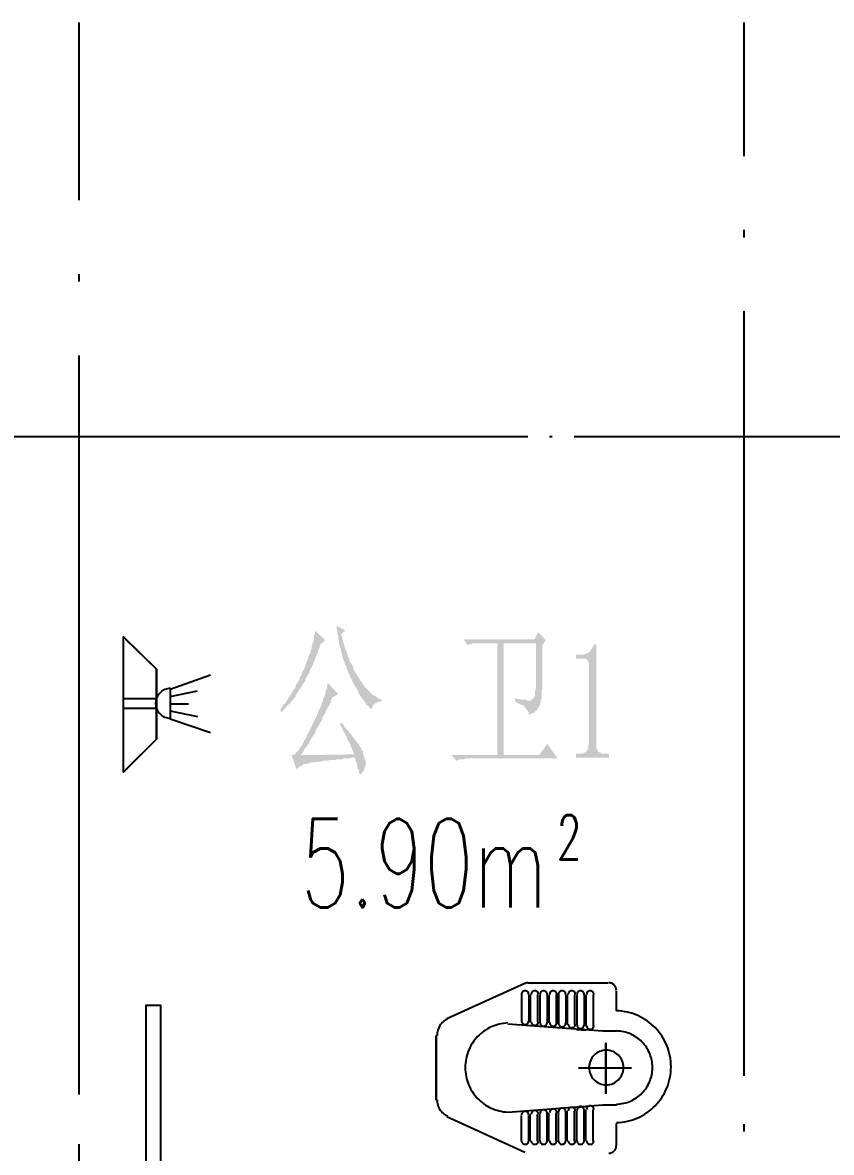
# Model space of a CAD drawing. Header units: millimetres. Extents: x -1120 to 100154, y -9529 to 14223.
# Drawn here: x 4647 to 6836, y 11163 to 14221 of the extents above; entities that cross this region are included whole.
import ezdxf

# ---------------------------------------------------------------- set-up
doc = ezdxf.new("R2010")
doc.units = ezdxf.units.MM
doc.linetypes.add('DOTE', pattern=[2.42, 2, -0.2, 0.02, -0.2])
for name, color, linetype in [('A-DOTE', 1, 'Continuous'), ('A-房间名称', 7, 'Continuous'), ('A-立面看线', 7, 'Continuous')]:
    doc.layers.add(name, color=color, linetype=linetype)
doc.styles.add('_TCH_WINDOW', font='SIMPLEX', dxfattribs={"bigfont": 'GBCBIG'})

msp = doc.modelspace()

# ---------------------------------------------------------------- hatches: boundary and pattern name
at = {"layer": 'A-立面看线'}
for points in [[(5438.1, 12575.7), (5466.4, 12549.5), (5453.3, 12538.7), (5451.1, 12534.3), (5451.1, 12530), (5448.9, 12525.6), (5446.8, 12521.3), (5446.8, 12516.9), (5444.6, 12512.6), (5442.4, 12508.2), (5440.2, 12503.9), (5440.2, 12501.7), (5438.1, 12497.3), (5435.9, 12493), (5433.7, 12488.6), (5433.7, 12484.3), (5431.5, 12479.9), (5429.4, 12475.6), (5427.2, 12473.4), (5425, 12469), (5425, 12464.7), (5422.8, 12460.3), (5420.7, 12458.2), (5418.5, 12453.8), (5416.3, 12449.4), (5414.1, 12447.3), (5412, 12442.9), (5412, 12438.6), (5409.8, 12436.4), (5407.6, 12432), (5405.4, 12429.9), (5403.2, 12425.5), (5401.1, 12423.3), (5398.9, 12419), (5396.7, 12416.8), (5394.5, 12412.5), (5392.4, 12410.3), (5390.2, 12405.9), (5388, 12403.7), (5385.8, 12401.6), (5385.8, 12397.2), (5383.7, 12395), (5381.5, 12392.9), (5379.3, 12388.5), (5377.1, 12386.3), (5375, 12384.2), (5372.8, 12382), (5370.6, 12377.6), (5366.3, 12375.5), (5364.1, 12373.3), (5361.9, 12371.1), (5359.7, 12368.9), (5357.5, 12364.6), (5355.4, 12362.4), (5353.2, 12360.2), (5351, 12358.1), (5348.8, 12355.9), (5346.7, 12355.9), (5344.5, 12360.2), (5346.7, 12364.6), (5348.8, 12366.8), (5351, 12371.1), (5353.2, 12375.5), (5357.5, 12377.6), (5359.7, 12382), (5361.9, 12384.2), (5364.1, 12388.5), (5366.3, 12392.9), (5368.4, 12395), (5370.6, 12399.4), (5372.8, 12401.6), (5375, 12405.9), (5377.1, 12410.3), (5379.3, 12412.5), (5381.5, 12416.8), (5383.7, 12419), (5385.8, 12423.3), (5385.8, 12427.7), (5388, 12429.9), (5390.2, 12434.2), (5392.4, 12436.4), (5394.5, 12440.7), (5396.7, 12442.9), (5396.7, 12447.3), (5398.9, 12451.6), (5401.1, 12453.8), (5403.2, 12458.2), (5403.2, 12460.3), (5405.4, 12464.7), (5407.6, 12469), (5409.8, 12471.2), (5409.8, 12475.6), (5412, 12477.7), (5412, 12482.1), (5412, 12482.1), (5414.1, 12486.4), (5416.3, 12490.8), (5418.5, 12497.3), (5420.7, 12501.7), (5420.7, 12506), (5422.8, 12510.4), (5425, 12514.7), (5427.2, 12519.1), (5427.2, 12523.4), (5429.4, 12527.8), (5429.4, 12532.1), (5431.5, 12536.5), (5431.5, 12540.8), (5433.7, 12545.2), (5433.7, 12549.5), (5435.9, 12551.7), (5435.9, 12556.1), (5435.9, 12560.4), (5435.9, 12562.6), (5438.1, 12567), (5438.1, 12571.3), (5438.1, 12573.5), (5438.1, 12575.7), (5438.1, 12575.7)], [(5520.8, 12575.7), (5509.9, 12567), (5509.9, 12562.6), (5512.1, 12558.3), (5512.1, 12553.9), (5514.2, 12549.5), (5514.2, 12545.2), (5516.4, 12543), (5516.4, 12538.7), (5518.6, 12534.3), (5518.6, 12530), (5520.8, 12525.6), (5522.9, 12521.3), (5522.9, 12519.1), (5525.1, 12514.7), (5527.3, 12510.4), (5527.3, 12506), (5529.5, 12501.7), (5531.6, 12499.5), (5531.6, 12495.1), (5533.8, 12490.8), (5536, 12486.4), (5538.2, 12484.3), (5540.3, 12479.9), (5542.5, 12475.6), (5542.5, 12471.2), (5544.7, 12466.9), (5546.9, 12464.7), (5549, 12460.3), (5551.2, 12456), (5553.4, 12453.8), (5555.6, 12449.4), (5557.8, 12447.3), (5559.9, 12442.9), (5562.1, 12438.6), (5564.3, 12436.4), (5566.5, 12434.2), (5568.6, 12429.9), (5570.8, 12427.7), (5573, 12423.3), (5575.2, 12421.2), (5577.3, 12419), (5579.5, 12416.8), (5581.7, 12414.6), (5586, 12410.3), (5588.2, 12408.1), (5590.4, 12405.9), (5592.6, 12403.7), (5594.7, 12401.6), (5599.1, 12399.4), (5601.3, 12399.4), (5603.4, 12397.2), (5605.6, 12395), (5610, 12392.9), (5612.2, 12390.7), (5614.3, 12390.7), (5618.7, 12388.5), (5618.7, 12388.5), (5618.7, 12384.2), (5614.3, 12384.2), (5612.2, 12382), (5607.8, 12382), (5605.6, 12379.8), (5603.4, 12379.8), (5601.3, 12377.6), (5596.9, 12375.5), (5594.7, 12373.3), (5594.7, 12368.9), (5592.6, 12366.8), (5590.4, 12362.4), (5590.4, 12362.4), (5588.2, 12364.6), (5586, 12366.8), (5583.9, 12371.1), (5579.5, 12373.3), (5577.3, 12375.5), (5575.2, 12379.8), (5573, 12382), (5570.8, 12386.3), (5568.6, 12388.5), (5566.5, 12390.7), (5564.3, 12395), (5562.1, 12397.2), (5559.9, 12401.6), (5557.8, 12403.7), (5555.6, 12408.1), (5555.6, 12410.3), (5553.4, 12414.6), (5551.2, 12419), (5549, 12421.2), (5546.9, 12425.5), (5544.7, 12427.7), (5542.5, 12432), (5540.3, 12436.4), (5538.2, 12440.7), (5538.2, 12442.9), (5536, 12447.3), (5533.8, 12451.6), (5531.6, 12456), (5531.6, 12458.2), (5529.5, 12460.3), (5527.3, 12464.7), (5527.3, 12466.9), (5525.1, 12471.2), (5522.9, 12475.6), (5522.9, 12479.9), (5520.8, 12482.1), (5518.6, 12486.4), (5518.6, 12490.8), (5516.4, 12495.1), (5514.2, 12497.3), (5514.2, 12501.7), (5512.1, 12506), (5512.1, 12510.4), (5509.9, 12514.7), (5509.9, 12519.1), (5507.7, 12523.4), (5507.7, 12527.8), (5505.5, 12532.1), (5505.5, 12536.5), (5503.3, 12540.8), (5503.3, 12545.2), (5503.3, 12549.5), (5501.2, 12553.9), (5501.2, 12558.3), (5501.2, 12562.6), (5499, 12567), (5499, 12571.3), (5499, 12575.7), (5496.8, 12580), (5496.8, 12584.4), (5496.8, 12588.7), (5520.8, 12575.7)], [(6053.9, 12536.5), (6053.9, 12530), (6053.9, 12523.4), (6053.9, 12516.9), (6053.9, 12512.6), (6053.9, 12506), (6053.9, 12501.7), (6053.9, 12495.1), (6053.9, 12490.8), (6053.9, 12486.4), (6053.9, 12482.1), (6053.9, 12475.6), (6053.9, 12471.2), (6053.9, 12466.9), (6053.9, 12464.7), (6053.9, 12460.3), (6053.9, 12456), (6053.9, 12451.6), (6053.9, 12449.4), (6053.9, 12445.1), (6053.9, 12442.9), (6053.9, 12438.6), (6053.9, 12436.4), (6053.9, 12436.4), (6053.9, 12429.9), (6053.9, 12423.3), (6053.9, 12419), (6051.7, 12414.6), (6051.7, 12410.3), (6051.7, 12405.9), (6051.7, 12401.6), (6051.7, 12397.2), (6051.7, 12392.9), (6051.7, 12390.7), (6051.7, 12390.7), (6049.5, 12386.3), (6049.5, 12382), (6047.4, 12377.6), (6047.4, 12373.3), (6045.2, 12371.1), (6043, 12366.8), (6043, 12366.8), (6040.8, 12362.4), (6038.7, 12360.2), (6036.5, 12358.1), (6034.3, 12355.9), (6032.1, 12353.7), (6027.8, 12351.5), (6025.6, 12351.5), (6021.3, 12349.3), (6019.1, 12347.2), (6019.1, 12347.2), (6016.9, 12349.3), (6016.9, 12351.5), (6016.9, 12353.7), (6014.7, 12355.9), (6014.7, 12358.1), (6012.6, 12360.2), (6010.4, 12362.4), (6008.2, 12366.8), (6006, 12368.9), (6003.9, 12371.1), (6001.7, 12373.3), (5997.3, 12375.5), (5995.1, 12375.5), (5990.8, 12377.6), (5986.4, 12379.8), (5982.1, 12382), (5979.9, 12384.2), (5979.9, 12392.9), (5984.3, 12390.7), (5988.6, 12390.7), (5993, 12390.7), (5997.3, 12388.5), (6001.7, 12388.5), (6003.9, 12388.5), (6008.2, 12388.5), (6010.4, 12388.5), (6012.6, 12386.3), (6014.7, 12386.3), (6016.9, 12386.3), (6019.1, 12386.3), (6019.1, 12386.3), (6023.4, 12386.3), (6025.6, 12388.5), (6027.8, 12390.7), (6030, 12392.9), (6032.1, 12392.9), (6032.1, 12395), (6032.1, 12397.2), (6034.3, 12399.4), (6034.3, 12403.7), (6034.3, 12408.1), (6034.3, 12412.5), (6036.5, 12419), (6036.5, 12425.5), (6036.5, 12432), (6036.5, 12434.2), (6036.5, 12436.4), (6036.5, 12440.7), (6036.5, 12442.9), (6036.5, 12447.3), (6036.5, 12451.6), (6036.5, 12453.8), (6036.5, 12458.2), (6036.5, 12462.5), (6036.5, 12466.9), (6036.5, 12471.2), (6036.5, 12475.6), (6036.5, 12479.9), (6036.5, 12484.3), (6036.5, 12488.6), (6036.5, 12493), (6036.5, 12497.3), (6036.5, 12503.9), (6036.5, 12508.2), (6036.5, 12514.7), (6036.5, 12519.1), (6036.5, 12525.6), (6036.5, 12530), (6036.5, 12536.5), (6036.5, 12540.8), (5949.4, 12540.8), (5949.4, 12238.4), (6045.2, 12238.4), (6067, 12268.8), (6095.2, 12229.7), (5849.3, 12229.7), (5847.2, 12229.7), (5842.8, 12227.5), (5840.6, 12227.5), (5836.3, 12227.5), (5834.1, 12227.5), (5829.8, 12227.5), (5827.6, 12225.3), (5825.4, 12225.3), (5821.1, 12223.1), (5821.1, 12223.1), (5808, 12238.4), (5932, 12238.4), (5932, 12540.8), (5882, 12540.8), (5877.6, 12540.8), (5875.5, 12540.8), (5871.1, 12540.8), (5868.9, 12540.8), (5864.6, 12540.8), (5862.4, 12538.7), (5860.2, 12538.7), (5855.9, 12538.7), (5853.7, 12536.5), (5851.5, 12536.5), (5840.6, 12551.7), (6032.1, 12551.7), (6043, 12571.3), (6062.6, 12549.5), (6053.9, 12536.5)], [(6199.7, 12538.7), (6199.7, 12271), (6199.7, 12266.7), (6199.7, 12262.3), (6199.7, 12258), (6201.9, 12253.6), (6204.1, 12251.4), (6204.1, 12249.2), (6206.2, 12247.1), (6210.6, 12244.9), (6212.8, 12244.9), (6214.9, 12242.7), (6219.3, 12242.7), (6221.5, 12242.7), (6234.5, 12242.7), (6234.5, 12231.8), (6145.3, 12231.8), (6145.3, 12242.7), (6156.2, 12242.7), (6160.5, 12242.7), (6162.7, 12242.7), (6167.1, 12244.9), (6169.2, 12244.9), (6171.4, 12247.1), (6173.6, 12249.2), (6173.6, 12249.2), (6175.8, 12253.6), (6177.9, 12255.8), (6177.9, 12260.1), (6177.9, 12264.5), (6180.1, 12268.8), (6180.1, 12271), (6180.1, 12484.3), (6177.9, 12488.6), (6177.9, 12493), (6175.8, 12495.1), (6173.6, 12497.3), (6171.4, 12499.5), (6167.1, 12499.5), (6167.1, 12499.5), (6145.3, 12499.5), (6145.3, 12510.4), (6156.2, 12510.4), (6158.4, 12510.4), (6162.7, 12510.4), (6167.1, 12510.4), (6169.2, 12512.6), (6171.4, 12512.6), (6175.8, 12514.7), (6177.9, 12514.7), (6180.1, 12516.9), (6180.1, 12516.9), (6182.3, 12519.1), (6184.5, 12521.3), (6186.6, 12525.6), (6188.8, 12527.8), (6191, 12532.1), (6193.2, 12536.5), (6193.2, 12538.7), (6199.7, 12538.7)], [(5398.9, 12238.4), (5544.7, 12240.5), (5542.5, 12244.9), (5542.5, 12247.1), (5540.3, 12251.4), (5538.2, 12253.6), (5538.2, 12258), (5536, 12260.1), (5533.8, 12264.5), (5533.8, 12268.8), (5531.6, 12271), (5529.5, 12275.4), (5527.3, 12279.7), (5525.1, 12281.9), (5525.1, 12286.2), (5522.9, 12290.6), (5520.8, 12294.9), (5518.6, 12297.1), (5516.4, 12301.5), (5514.2, 12305.8), (5512.1, 12310.2), (5509.9, 12314.5), (5507.7, 12318.9), (5505.5, 12321.1), (5509.9, 12327.6), (5512.1, 12323.2), (5516.4, 12318.9), (5518.6, 12314.5), (5522.9, 12310.2), (5525.1, 12308), (5529.5, 12303.6), (5531.6, 12299.3), (5533.8, 12297.1), (5538.2, 12292.8), (5540.3, 12288.4), (5542.5, 12286.2), (5544.7, 12281.9), (5546.9, 12279.7), (5549, 12277.5), (5551.2, 12273.2), (5553.4, 12271), (5555.6, 12268.8), (5557.8, 12266.7), (5557.8, 12264.5), (5559.9, 12262.3), (5562.1, 12260.1), (5562.1, 12258), (5564.3, 12255.8), (5564.3, 12253.6), (5566.5, 12251.4), (5568.6, 12247.1), (5568.6, 12240.5), (5570.8, 12236.2), (5573, 12231.8), (5573, 12227.5), (5575.2, 12225.3), (5575.2, 12221), (5575.2, 12218.8), (5575.2, 12216.6), (5575.2, 12212.3), (5575.2, 12207.9), (5573, 12203.5), (5570.8, 12199.2), (5570.8, 12197), (5566.5, 12192.7), (5564.3, 12188.3), (5562.1, 12186.1), (5562.1, 12186.1), (5559.9, 12188.3), (5557.8, 12190.5), (5557.8, 12194.8), (5555.6, 12199.2), (5553.4, 12203.5), (5553.4, 12207.9), (5551.2, 12214.4), (5551.2, 12218.8), (5549, 12221), (5549, 12225.3), (5546.9, 12229.7), (5546.9, 12231.8), (5542.5, 12231.8), (5536, 12231.8), (5531.6, 12229.7), (5525.1, 12229.7), (5520.8, 12229.7), (5516.4, 12229.7), (5512.1, 12227.5), (5505.5, 12227.5), (5501.2, 12227.5), (5496.8, 12227.5), (5492.5, 12225.3), (5488.1, 12225.3), (5483.8, 12225.3), (5481.6, 12225.3), (5477.2, 12225.3), (5472.9, 12223.1), (5468.5, 12223.1), (5466.4, 12223.1), (5462, 12223.1), (5459.8, 12223.1), (5455.5, 12221), (5453.3, 12221), (5448.9, 12221), (5446.8, 12221), (5444.6, 12221), (5440.2, 12218.8), (5438.1, 12218.8), (5435.9, 12218.8), (5433.7, 12218.8), (5431.5, 12218.8), (5429.4, 12218.8), (5427.2, 12218.8), (5425, 12216.6), (5422.8, 12216.6), (5422.8, 12216.6), (5420.7, 12216.6), (5418.5, 12216.6), (5418.5, 12216.6), (5416.3, 12216.6), (5416.3, 12214.4), (5414.1, 12214.4), (5414.1, 12214.4), (5412, 12214.4), (5409.8, 12214.4), (5405.4, 12212.3), (5403.2, 12210.1), (5398.9, 12207.9), (5396.7, 12207.9), (5394.5, 12205.7), (5392.4, 12203.5), (5390.2, 12201.4), (5388, 12201.4), (5375, 12238.4), (5377.1, 12238.4), (5379.3, 12238.4), (5381.5, 12240.5), (5383.7, 12240.5), (5385.8, 12242.7), (5388, 12247.1), (5392.4, 12249.2), (5394.5, 12253.6), (5396.7, 12255.8), (5398.9, 12260.1), (5401.1, 12262.3), (5403.2, 12264.5), (5403.2, 12266.7), (5405.4, 12268.8), (5407.6, 12273.2), (5407.6, 12275.4), (5409.8, 12277.5), (5412, 12281.9), (5414.1, 12284.1), (5416.3, 12288.4), (5416.3, 12292.8), (5418.5, 12294.9), (5420.7, 12299.3), (5422.8, 12303.6), (5425, 12308), (5427.2, 12312.4), (5429.4, 12316.7), (5431.5, 12321.1), (5433.7, 12325.4), (5435.9, 12329.8), (5438.1, 12334.1), (5440.2, 12338.5), (5442.4, 12342.8), (5444.6, 12347.2), (5446.8, 12351.5), (5446.8, 12355.9), (5448.9, 12360.2), (5451.1, 12364.6), (5453.3, 12368.9), (5455.5, 12373.3), (5455.5, 12377.6), (5457.6, 12379.8), (5459.8, 12384.2), (5459.8, 12388.5), (5462, 12392.9), (5464.2, 12397.2), (5464.2, 12401.6), (5466.4, 12403.7), (5466.4, 12408.1), (5468.5, 12412.5), (5468.5, 12416.8), (5470.7, 12419), (5470.7, 12423.3), (5470.7, 12427.7), (5472.9, 12429.9), (5472.9, 12434.2), (5472.9, 12434.2), (5501.2, 12403.7), (5485.9, 12395), (5483.8, 12390.7), (5481.6, 12386.3), (5481.6, 12382), (5479.4, 12377.6), (5477.2, 12373.3), (5475.1, 12371.1), (5472.9, 12366.8), (5470.7, 12362.4), (5468.5, 12358.1), (5466.4, 12353.7), (5464.2, 12349.3), (5462, 12345), (5459.8, 12342.8), (5457.6, 12338.5), (5457.6, 12334.1), (5455.5, 12329.8), (5453.3, 12327.6), (5451.1, 12323.2), (5448.9, 12318.9), (5446.8, 12316.7), (5444.6, 12312.4), (5442.4, 12308), (5440.2, 12305.8), (5440.2, 12301.5), (5438.1, 12297.1), (5435.9, 12294.9), (5433.7, 12290.6), (5431.5, 12288.4), (5429.4, 12284.1), (5427.2, 12281.9), (5425, 12277.5), (5422.8, 12275.4), (5422.8, 12271), (5420.7, 12268.8), (5418.5, 12266.7), (5416.3, 12262.3), (5414.1, 12260.1), (5412, 12258), (5409.8, 12253.6), (5407.6, 12251.4), (5407.6, 12249.2), (5405.4, 12244.9), (5403.2, 12242.7), (5401.1, 12240.5), (5398.9, 12238.4), (5398.9, 12238.4)]]:
    msp.add_hatch(color=256, dxfattribs=at).paths.add_polyline_path(points)

# ---------------------------------------------------------------- linework, layer by layer
at = {"layer": 'A-DOTE', "linetype": 'DOTE', "ltscale": 1000}
for p, q in [((4800.5, 8900.2), (4800.5, 14221.2)), ((6600.1, 9019.9), (6600.1, 14221.2)), ((-1120, 13101.2), (14121.1, 13101.2))]:
    msp.add_line(p, q, dxfattribs=at)
at = {"layer": 'A-立面看线'}
for points in [[(5287.9, 13100.1), (4687.3, 13100.1)], [(5355.4, 13100.1), (5348.8, 13100.1)], [(6014.7, 13100.1), (5414.1, 13100.1)], [(6080, 13100.1), (6073.5, 13100.1)], [(6739.4, 13100.1), (6140.9, 13100.1)], [(6806.8, 13100.1), (6800.3, 13100.1)], [(4800.5, 12186.1), (4800.5, 12686.6)], [(6600.1, 12120.9), (6600.1, 12621.4)], [(4920.2, 12192.7), (5009.4, 12281.9), (4920.2, 12192.7), (4920.2, 12558.3), (5009.4, 12471.2)], [(5009.4, 12471.2), (4926.7, 12551.7)], [(5009.4, 12390.7), (5009.4, 12471.2)], [(5009.4, 12471.2), (5009.4, 12281.9), (5009.4, 12364.6)], [(5046.4, 12416.8), (5155.2, 12456)], [(5047.5, 12419), (5043.3, 12418.8), (5039.3, 12418.2), (5035.5, 12417.2), (5031.8, 12415.8), (5028.3, 12414.1), (5024.9, 12412.1), (5021.8, 12409.8), (5019, 12407.2), (5016.4, 12404.3), (5014.1, 12401.2), (5012.1, 12397.9), (5010.4, 12394.4), (5009, 12390.7), (5008, 12386.8), (5007.4, 12382.8), (5007.2, 12378.7), (5007.4, 12374.6), (5008, 12370.6), (5009, 12366.8), (5010.4, 12363.1), (5012.1, 12359.5), (5014.1, 12356.2), (5016.4, 12353.1), (5019, 12350.3), (5021.8, 12347.7), (5024.9, 12345.3), (5028.3, 12343.3), (5031.8, 12341.6), (5035.5, 12340.3), (5039.3, 12339.3), (5043.3, 12338.7), (5047.5, 12338.5)], [(5046.4, 12416.8), (5046.4, 12336.3)], [(5007.2, 12390.7), (4920.2, 12390.7)], [(5046.4, 12397.2), (5120.4, 12412.5)], [(5007.2, 12364.6), (4920.2, 12364.6)], [(5046.4, 12377.6), (5096.4, 12377.6)], [(5046.4, 12358.1), (5120.4, 12342.8)], [(5046.4, 12336.3), (5155.2, 12299.3)], [(5009.4, 12281.9), (4926.7, 12199.2)], [(4800.5, 11435.4), (4800.5, 11935.9)], [(6600.1, 11370.1), (6600.1, 11870.6)], [(6006, 11620.4), (5794.9, 11524.6)], [(6015.8, 11622.5), (6013.6, 11622.4), (6011.4, 11622.1), (6009.3, 11621.5), (6007.2, 11620.6)], [(6014.7, 11622.5), (6232.3, 11622.5)], [(6254.1, 11601.9), (6254, 11604), (6253.7, 11606), (6253.2, 11608), (6252.5, 11609.9), (6251.6, 11611.7), (6250.6, 11613.4), (6249.4, 11615), (6248, 11616.5), (6246.6, 11617.8), (6245, 11619), (6243.3, 11620), (6241.5, 11620.9), (6239.6, 11621.6), (6237.6, 11622.1), (6235.5, 11622.4), (6233.4, 11622.5)], [(6007.1, 11600.8), (6005.1, 11600.6), (6003.3, 11600), (6001.6, 11599.1), (6000.2, 11597.9), (5999, 11596.5), (5998.1, 11594.8), (5997.5, 11593), (5997.3, 11591)], [(6007.1, 11600.8), (6005.1, 11600.6), (6003.3, 11600), (6001.6, 11599.1), (6000.2, 11597.9), (5999, 11596.5), (5998.1, 11594.8), (5997.5, 11593), (5997.3, 11591)], [(5997.3, 11589.9), (5997.3, 11518.1)], [(5997.3, 11589.9), (5997.3, 11518.1)], [(6006, 11598.6), (6006, 11598.6)], [(6006, 11598.6), (6006, 11598.6)], [(6016.9, 11591), (6016.7, 11593), (6016.1, 11594.8), (6015.2, 11596.5), (6014, 11597.9), (6012.6, 11599.1), (6010.9, 11600), (6009.1, 11600.6), (6007.1, 11600.8)], [(6016.9, 11591), (6016.7, 11593), (6016.1, 11594.8), (6015.2, 11596.5), (6014, 11597.9), (6012.6, 11599.1), (6010.9, 11600), (6009.1, 11600.6), (6007.1, 11600.8)], [(6016.9, 11589.9), (6016.9, 11518.1)], [(6016.9, 11589.9), (6016.9, 11518.1)], [(6021.3, 11589.9), (6021.3, 11515.9)], [(6021.3, 11589.9), (6021.3, 11515.9)], [(6033.2, 11600.8), (6031.3, 11600.6), (6029.4, 11600), (6027.8, 11599.1), (6026.3, 11597.9), (6025.1, 11596.5), (6024.2, 11594.8), (6023.6, 11593), (6023.4, 11591)], [(6033.2, 11600.8), (6031.3, 11600.6), (6029.4, 11600), (6027.8, 11599.1), (6026.3, 11597.9), (6025.1, 11596.5), (6024.2, 11594.8), (6023.6, 11593), (6023.4, 11591)], [(6032.1, 11598.6), (6032.1, 11598.6)], [(6032.1, 11598.6), (6032.1, 11598.6)], [(6043, 11591), (6042.8, 11593), (6042.3, 11594.8), (6041.3, 11596.5), (6040.2, 11597.9), (6038.7, 11599.1), (6037, 11600), (6035.2, 11600.6), (6033.2, 11600.8)], [(6043, 11591), (6042.8, 11593), (6042.3, 11594.8), (6041.3, 11596.5), (6040.2, 11597.9), (6038.7, 11599.1), (6037, 11600), (6035.2, 11600.6), (6033.2, 11600.8)], [(6040.8, 11589.9), (6040.8, 11515.9)], [(6040.8, 11589.9), (6040.8, 11515.9)], [(6057.2, 11600.8), (6055.2, 11600.6), (6053.4, 11600), (6051.7, 11599.1), (6050.2, 11597.9), (6049, 11596.5), (6048.1, 11594.8), (6047.6, 11593), (6047.4, 11591)], [(6057.2, 11600.8), (6055.2, 11600.6), (6053.4, 11600), (6051.7, 11599.1), (6050.2, 11597.9), (6049, 11596.5), (6048.1, 11594.8), (6047.6, 11593), (6047.4, 11591)], [(6047.4, 11589.9), (6047.4, 11513.7)], [(6047.4, 11589.9), (6047.4, 11513.7)], [(6056.1, 11598.6), (6056.1, 11598.6)], [(6056.1, 11598.6), (6056.1, 11598.6)], [(6067, 11591), (6066.8, 11593), (6066.2, 11594.8), (6065.3, 11596.5), (6064.1, 11597.9), (6062.6, 11599.1), (6061, 11600), (6059.1, 11600.6), (6057.2, 11600.8)], [(6067, 11591), (6066.8, 11593), (6066.2, 11594.8), (6065.3, 11596.5), (6064.1, 11597.9), (6062.6, 11599.1), (6061, 11600), (6059.1, 11600.6), (6057.2, 11600.8)], [(6067, 11589.9), (6067, 11513.7)], [(6067, 11589.9), (6067, 11513.7)], [(6071.3, 11589.9), (6071.3, 11513.7)], [(6071.3, 11589.9), (6071.3, 11513.7)], [(6083.3, 11600.8), (6081.3, 11600.6), (6079.5, 11600), (6077.8, 11599.1), (6076.4, 11597.9), (6075.2, 11596.5), (6074.3, 11594.8), (6073.7, 11593), (6073.5, 11591)], [(6083.3, 11600.8), (6081.3, 11600.6), (6079.5, 11600), (6077.8, 11599.1), (6076.4, 11597.9), (6075.2, 11596.5), (6074.3, 11594.8), (6073.7, 11593), (6073.5, 11591)], [(6082.2, 11598.6), (6082.2, 11598.6)], [(6082.2, 11598.6), (6082.2, 11598.6)], [(6093.1, 11591), (6092.9, 11593), (6092.3, 11594.8), (6091.4, 11596.5), (6090.2, 11597.9), (6088.8, 11599.1), (6087.1, 11600), (6085.3, 11600.6), (6083.3, 11600.8)], [(6093.1, 11591), (6092.9, 11593), (6092.3, 11594.8), (6091.4, 11596.5), (6090.2, 11597.9), (6088.8, 11599.1), (6087.1, 11600), (6085.3, 11600.6), (6083.3, 11600.8)], [(6090.9, 11589.9), (6090.9, 11513.7)], [(6090.9, 11589.9), (6090.9, 11513.7)], [(6107.2, 11600.8), (6105.2, 11600.6), (6103.4, 11600), (6101.7, 11599.1), (6100.3, 11597.9), (6099.1, 11596.5), (6098.2, 11594.8), (6097.6, 11593), (6097.4, 11591)], [(6107.2, 11600.8), (6105.2, 11600.6), (6103.4, 11600), (6101.7, 11599.1), (6100.3, 11597.9), (6099.1, 11596.5), (6098.2, 11594.8), (6097.6, 11593), (6097.4, 11591)], [(6097.4, 11511.6), (6097.4, 11589.9), (6097.4, 11511.6)], [(6106.1, 11598.6), (6106.1, 11598.6)], [(6106.1, 11598.6), (6106.1, 11598.6)], [(6117, 11591), (6116.8, 11593), (6116.2, 11594.8), (6115.3, 11596.5), (6114.1, 11597.9), (6112.7, 11599.1), (6111, 11600), (6109.2, 11600.6), (6107.2, 11600.8)], [(6117, 11591), (6116.8, 11593), (6116.2, 11594.8), (6115.3, 11596.5), (6114.1, 11597.9), (6112.7, 11599.1), (6111, 11600), (6109.2, 11600.6), (6107.2, 11600.8)], [(6117, 11589.9), (6117, 11511.6)], [(6117, 11589.9), (6117, 11511.6)], [(6121.4, 11589.9), (6121.4, 11509.4)], [(6121.4, 11589.9), (6121.4, 11509.4)], [(6133.3, 11600.8), (6131.4, 11600.6), (6129.5, 11600), (6127.9, 11599.1), (6126.4, 11597.9), (6125.2, 11596.5), (6124.3, 11594.8), (6123.7, 11593), (6123.5, 11591)], [(6133.3, 11600.8), (6131.4, 11600.6), (6129.5, 11600), (6127.9, 11599.1), (6126.4, 11597.9), (6125.2, 11596.5), (6124.3, 11594.8), (6123.7, 11593), (6123.5, 11591)], [(6132.2, 11598.6), (6132.2, 11598.6)], [(6132.2, 11598.6), (6132.2, 11598.6)], [(6143.1, 11591), (6142.9, 11593), (6142.4, 11594.8), (6141.4, 11596.5), (6140.3, 11597.9), (6138.8, 11599.1), (6137.1, 11600), (6135.3, 11600.6), (6133.3, 11600.8)], [(6143.1, 11591), (6142.9, 11593), (6142.4, 11594.8), (6141.4, 11596.5), (6140.3, 11597.9), (6138.8, 11599.1), (6137.1, 11600), (6135.3, 11600.6), (6133.3, 11600.8)], [(6140.9, 11589.9), (6140.9, 11509.4)], [(6140.9, 11589.9), (6140.9, 11509.4)], [(6157.3, 11600.8), (6155.3, 11600.6), (6153.5, 11600), (6151.8, 11599.1), (6150.3, 11597.9), (6149.1, 11596.5), (6148.2, 11594.8), (6147.7, 11593), (6147.5, 11591)], [(6157.3, 11600.8), (6155.3, 11600.6), (6153.5, 11600), (6151.8, 11599.1), (6150.3, 11597.9), (6149.1, 11596.5), (6148.2, 11594.8), (6147.7, 11593), (6147.5, 11591)], [(6147.5, 11589.9), (6147.5, 11507.2)], [(6147.5, 11589.9), (6147.5, 11507.2)], [(6156.2, 11598.6), (6156.2, 11598.6)], [(6156.2, 11598.6), (6156.2, 11598.6)], [(6167.1, 11591), (6166.9, 11593), (6166.3, 11594.8), (6165.4, 11596.5), (6164.2, 11597.9), (6162.7, 11599.1), (6161.1, 11600), (6159.2, 11600.6), (6157.3, 11600.8)], [(6167.1, 11591), (6166.9, 11593), (6166.3, 11594.8), (6165.4, 11596.5), (6164.2, 11597.9), (6162.7, 11599.1), (6161.1, 11600), (6159.2, 11600.6), (6157.3, 11600.8)], [(6167.1, 11589.9), (6167.1, 11507.2)], [(6167.1, 11589.9), (6167.1, 11507.2)], [(6171.4, 11589.9), (6171.4, 11505)], [(6171.4, 11589.9), (6171.4, 11505)], [(6183.4, 11600.8), (6181.4, 11600.6), (6179.6, 11600), (6177.9, 11599.1), (6176.5, 11597.9), (6175.3, 11596.5), (6174.4, 11594.8), (6173.8, 11593), (6173.6, 11591)], [(6183.4, 11600.8), (6181.4, 11600.6), (6179.6, 11600), (6177.9, 11599.1), (6176.5, 11597.9), (6175.3, 11596.5), (6174.4, 11594.8), (6173.8, 11593), (6173.6, 11591)], [(6182.3, 11598.6), (6182.3, 11598.6)], [(6182.3, 11598.6), (6182.3, 11598.6)], [(6193.2, 11591), (6193, 11593), (6192.4, 11594.8), (6191.5, 11596.5), (6190.3, 11597.9), (6188.9, 11599.1), (6187.2, 11600), (6185.4, 11600.6), (6183.4, 11600.8)], [(6193.2, 11591), (6193, 11593), (6192.4, 11594.8), (6191.5, 11596.5), (6190.3, 11597.9), (6188.9, 11599.1), (6187.2, 11600), (6185.4, 11600.6), (6183.4, 11600.8)], [(6191, 11589.9), (6191, 11505)], [(6191, 11589.9), (6191, 11505)], [(6254.1, 11546.4), (6254.1, 11600.8)], [(4981.1, 10760.8), (4981.1, 11561.6), (5020.3, 11561.6), (5020.3, 10760.8), (4981.1, 10760.8)], [(6254.1, 11243.9), (6261.8, 11244.3), (6269.4, 11245), (6276.8, 11246.1), (6284.1, 11247.6), (6291.3, 11249.4), (6298.3, 11251.5), (6305.2, 11254), (6311.9, 11256.7), (6318.5, 11259.8), (6324.9, 11263.2), (6331.1, 11266.9), (6337.1, 11270.9), (6342.9, 11275.1), (6348.5, 11279.6), (6353.8, 11284.4), (6358.9, 11289.4), (6363.8, 11294.6), (6368.5, 11300.1), (6372.8, 11305.7), (6376.9, 11311.6), (6380.8, 11317.7), (6384.3, 11324), (6387.6, 11330.4), (6390.5, 11337.1), (6393.2, 11343.8), (6395.5, 11350.8), (6397.5, 11357.9), (6399.1, 11365.1), (6400.4, 11372.4), (6401.3, 11379.9), (6401.9, 11387.5), (6402.1, 11395.1), (6401.9, 11402.8), (6401.3, 11410.4), (6400.4, 11417.8), (6399.1, 11425.2), (6397.5, 11432.4), (6395.5, 11439.5), (6393.2, 11446.4), (6390.5, 11453.2), (6387.6, 11459.8), (6384.3, 11466.3), (6380.8, 11472.6), (6376.9, 11478.6), (6372.8, 11484.5), (6368.5, 11490.2), (6363.8, 11495.7), (6358.9, 11500.9), (6353.8, 11505.9), (6348.5, 11510.6), (6342.9, 11515.1), (6337.1, 11519.4), (6331.1, 11523.3), (6324.9, 11527), (6318.5, 11530.4), (6311.9, 11533.5), (6305.2, 11536.3), (6298.3, 11538.8), (6291.3, 11540.9), (6284.1, 11542.7), (6276.8, 11544.1), (6269.4, 11545.2), (6261.8, 11546), (6254.1, 11546.3)], [(5797.4, 11524.5), (5794.2, 11522.9), (5791.1, 11521.1), (5788.3, 11519.1), (5785.6, 11516.9), (5783, 11514.5), (5780.7, 11511.9), (5778.5, 11509.3), (5776.6, 11506.4), (5774.8, 11503.5), (5773.3, 11500.4), (5771.9, 11497.2), (5770.8, 11493.9), (5770, 11490.5), (5769.3, 11487.1), (5769, 11483.6), (5768.8, 11480)], [(5960.6, 11513.6), (5954.6, 11513.2), (5948.7, 11512.5), (5942.8, 11511.5), (5937.1, 11510.3), (5931.5, 11508.8), (5926, 11507), (5920.6, 11505), (5915.3, 11502.7), (5910.2, 11500.2), (5905.2, 11497.4), (5900.3, 11494.5), (5895.6, 11491.3), (5891.1, 11487.9), (5886.7, 11484.3), (5882.6, 11480.5), (5878.6, 11476.5), (5874.8, 11472.3), (5871.1, 11468), (5867.7, 11463.5), (5864.5, 11458.8), (5861.6, 11454), (5858.8, 11449.1), (5856.3, 11443.9), (5854, 11438.7), (5851.9, 11433.4), (5850.1, 11427.9), (5848.6, 11422.3), (5847.3, 11416.6), (5846.3, 11410.8), (5845.6, 11404.9), (5845.1, 11399), (5845, 11392.9), (5845.1, 11386.9), (5845.6, 11381), (5846.3, 11375.1), (5847.3, 11369.3), (5848.6, 11363.6), (5850.1, 11358), (5851.9, 11352.5), (5854, 11347.2), (5856.3, 11341.9), (5858.8, 11336.8), (5861.6, 11331.9), (5864.5, 11327.1), (5867.7, 11322.4), (5871.2, 11317.9), (5874.8, 11313.5), (5878.6, 11309.4), (5882.6, 11305.4), (5886.8, 11301.6), (5891.1, 11298), (5895.6, 11294.6), (5900.3, 11291.4), (5905.2, 11288.5), (5910.2, 11285.7), (5915.3, 11283.2), (5920.6, 11280.9), (5926, 11278.9), (5931.5, 11277.1), (5937.1, 11275.6), (5942.8, 11274.4), (5948.7, 11273.4), (5954.6, 11272.7), (5960.6, 11272.3)], [(5960.3, 11511.6), (6217.1, 11492)], [(5997.3, 11519.2), (5997.5, 11517.2), (5998.1, 11515.4), (5999, 11513.7), (6000.2, 11512.2), (6001.6, 11511), (6003.3, 11510.1), (6005.1, 11509.6), (6007.1, 11509.4)], [(5997.3, 11519.2), (5997.5, 11517.2), (5998.1, 11515.4), (5999, 11513.7), (6000.2, 11512.2), (6001.6, 11511), (6003.3, 11510.1), (6005.1, 11509.6), (6007.1, 11509.4)], [(6006, 11509.4), (6006, 11509.4)], [(6006, 11509.4), (6006, 11509.4)], [(6007.1, 11509.4), (6009.1, 11509.6), (6010.9, 11510.1), (6012.6, 11511), (6014, 11512.2), (6015.2, 11513.7), (6016.1, 11515.4), (6016.7, 11517.2), (6016.9, 11519.2)], [(6007.1, 11509.4), (6009.1, 11509.6), (6010.9, 11510.1), (6012.6, 11511), (6014, 11512.2), (6015.2, 11513.7), (6016.1, 11515.4), (6016.7, 11517.2), (6016.9, 11519.2)], [(6023.4, 11517), (6023.6, 11515), (6024.2, 11513.2), (6025.1, 11511.5), (6026.3, 11510.1), (6027.8, 11508.9), (6029.4, 11508), (6031.3, 11507.4), (6033.2, 11507.2)], [(6023.4, 11517), (6023.6, 11515), (6024.2, 11513.2), (6025.1, 11511.5), (6026.3, 11510.1), (6027.8, 11508.9), (6029.4, 11508), (6031.3, 11507.4), (6033.2, 11507.2)], [(6033.2, 11507.2), (6035.2, 11507.4), (6037, 11508), (6038.7, 11508.9), (6040.2, 11510.1), (6041.3, 11511.5), (6042.3, 11513.2), (6042.8, 11515), (6043, 11517)], [(6033.2, 11507.2), (6035.2, 11507.4), (6037, 11508), (6038.7, 11508.9), (6040.2, 11510.1), (6041.3, 11511.5), (6042.3, 11513.2), (6042.8, 11515), (6043, 11517)], [(6047.4, 11514.8), (6047.6, 11512.8), (6048.1, 11511), (6049, 11509.3), (6050.2, 11507.9), (6051.7, 11506.7), (6053.4, 11505.8), (6055.2, 11505.2), (6057.2, 11505)], [(6047.4, 11514.8), (6047.6, 11512.8), (6048.1, 11511), (6049, 11509.3), (6050.2, 11507.9), (6051.7, 11506.7), (6053.4, 11505.8), (6055.2, 11505.2), (6057.2, 11505)], [(6057.2, 11505), (6059.1, 11505.2), (6061, 11505.8), (6062.6, 11506.7), (6064.1, 11507.9), (6065.3, 11509.3), (6066.2, 11511), (6066.8, 11512.8), (6067, 11514.8)], [(6057.2, 11505), (6059.1, 11505.2), (6061, 11505.8), (6062.6, 11506.7), (6064.1, 11507.9), (6065.3, 11509.3), (6066.2, 11511), (6066.8, 11512.8), (6067, 11514.8)], [(6073.5, 11514.8), (6073.7, 11512.8), (6074.3, 11511), (6075.2, 11509.3), (6076.4, 11507.9), (6077.8, 11506.7), (6079.5, 11505.8), (6081.3, 11505.2), (6083.3, 11505)], [(6073.5, 11514.8), (6073.7, 11512.8), (6074.3, 11511), (6075.2, 11509.3), (6076.4, 11507.9), (6077.8, 11506.7), (6079.5, 11505.8), (6081.3, 11505.2), (6083.3, 11505)], [(6082.2, 11502.8), (6082.2, 11502.8)], [(6082.2, 11502.8), (6082.2, 11502.8)], [(6083.3, 11505), (6085.3, 11505.2), (6087.1, 11505.8), (6088.8, 11506.7), (6090.2, 11507.9), (6091.4, 11509.3), (6092.3, 11511), (6092.9, 11512.8), (6093.1, 11514.8)], [(6083.3, 11505), (6085.3, 11505.2), (6087.1, 11505.8), (6088.8, 11506.7), (6090.2, 11507.9), (6091.4, 11509.3), (6092.3, 11511), (6092.9, 11512.8), (6093.1, 11514.8)], [(6097.4, 11512.6), (6097.6, 11510.7), (6098.2, 11508.8), (6099.1, 11507.2), (6100.3, 11505.7), (6101.7, 11504.5), (6103.4, 11503.6), (6105.2, 11503), (6107.2, 11502.8)], [(6097.4, 11512.6), (6097.6, 11510.7), (6098.2, 11508.8), (6099.1, 11507.2), (6100.3, 11505.7), (6101.7, 11504.5), (6103.4, 11503.6), (6105.2, 11503), (6107.2, 11502.8)], [(6106.1, 11500.7), (6106.1, 11500.7)], [(6106.1, 11500.7), (6106.1, 11500.7)], [(6107.2, 11502.8), (6109.2, 11503), (6111, 11503.6), (6112.7, 11504.5), (6114.1, 11505.7), (6115.3, 11507.2), (6116.2, 11508.8), (6116.8, 11510.7), (6117, 11512.6)], [(6107.2, 11502.8), (6109.2, 11503), (6111, 11503.6), (6112.7, 11504.5), (6114.1, 11505.7), (6115.3, 11507.2), (6116.2, 11508.8), (6116.8, 11510.7), (6117, 11512.6)], [(6123.5, 11510.5), (6123.7, 11508.5), (6124.3, 11506.7), (6125.2, 11505), (6126.4, 11503.5), (6127.9, 11502.3), (6129.5, 11501.4), (6131.4, 11500.9), (6133.3, 11500.7)], [(6123.5, 11510.5), (6123.7, 11508.5), (6124.3, 11506.7), (6125.2, 11505), (6126.4, 11503.5), (6127.9, 11502.3), (6129.5, 11501.4), (6131.4, 11500.9), (6133.3, 11500.7)], [(6132.2, 11498.5), (6132.2, 11498.5)], [(6132.2, 11498.5), (6132.2, 11498.5)], [(6133.3, 11500.7), (6135.3, 11500.9), (6137.1, 11501.4), (6138.8, 11502.3), (6140.3, 11503.5), (6141.4, 11505), (6142.4, 11506.7), (6142.9, 11508.5), (6143.1, 11510.5)], [(6133.3, 11500.7), (6135.3, 11500.9), (6137.1, 11501.4), (6138.8, 11502.3), (6140.3, 11503.5), (6141.4, 11505), (6142.4, 11506.7), (6142.9, 11508.5), (6143.1, 11510.5)], [(6147.5, 11508.3), (6147.7, 11506.3), (6148.2, 11504.5), (6149.1, 11502.8), (6150.3, 11501.4), (6151.8, 11500.2), (6153.5, 11499.3), (6155.3, 11498.7), (6157.3, 11498.5)], [(6147.5, 11508.3), (6147.7, 11506.3), (6148.2, 11504.5), (6149.1, 11502.8), (6150.3, 11501.4), (6151.8, 11500.2), (6153.5, 11499.3), (6155.3, 11498.7), (6157.3, 11498.5)], [(6157.3, 11498.5), (6159.2, 11498.7), (6161.1, 11499.3), (6162.7, 11500.2), (6164.2, 11501.4), (6165.4, 11502.8), (6166.3, 11504.5), (6166.9, 11506.3), (6167.1, 11508.3)], [(6157.3, 11498.5), (6159.2, 11498.7), (6161.1, 11499.3), (6162.7, 11500.2), (6164.2, 11501.4), (6165.4, 11502.8), (6166.3, 11504.5), (6166.9, 11506.3), (6167.1, 11508.3)], [(6173.6, 11506.1), (6173.8, 11504.1), (6174.4, 11502.3), (6175.3, 11500.6), (6176.5, 11499.2), (6177.9, 11498), (6179.6, 11497.1), (6181.4, 11496.5), (6183.4, 11496.3)], [(6173.6, 11506.1), (6173.8, 11504.1), (6174.4, 11502.3), (6175.3, 11500.6), (6176.5, 11499.2), (6177.9, 11498), (6179.6, 11497.1), (6181.4, 11496.5), (6183.4, 11496.3)], [(6183.4, 11496.3), (6185.4, 11496.5), (6187.2, 11497.1), (6188.9, 11498), (6190.3, 11499.2), (6191.5, 11500.6), (6192.4, 11502.3), (6193, 11504.1), (6193.2, 11506.1)], [(6183.4, 11496.3), (6185.4, 11496.5), (6187.2, 11497.1), (6188.9, 11498), (6190.3, 11499.2), (6191.5, 11500.6), (6192.4, 11502.3), (6193, 11504.1), (6193.2, 11506.1)], [(5766.7, 11304.8), (5766.7, 11478.9), (5766.7, 11304.8)], [(6171.4, 11494.1), (6147.5, 11496.3), (6171.4, 11494.1)], [(6156.2, 11496.3), (6156.2, 11496.3)], [(6156.2, 11496.3), (6156.2, 11496.3)], [(6182.3, 11494.1), (6182.3, 11494.1)], [(6182.3, 11494.1), (6182.3, 11494.1)], [(6217.1, 11492), (6254.1, 11492)], [(6254.4, 11293.9), (6259.4, 11294.1), (6264.4, 11294.6), (6269.3, 11295.3), (6274.1, 11296.2), (6278.8, 11297.3), (6283.5, 11298.7), (6288, 11300.3), (6292.5, 11302.1), (6296.8, 11304.1), (6301, 11306.3), (6305.1, 11308.7), (6309.1, 11311.3), (6312.9, 11314.1), (6316.6, 11317), (6320.1, 11320.1), (6323.5, 11323.4), (6326.7, 11326.8), (6329.8, 11330.4), (6332.7, 11334.2), (6335.4, 11338), (6337.9, 11342), (6340.3, 11346.1), (6342.4, 11350.4), (6344.4, 11354.7), (6346.1, 11359.2), (6347.7, 11363.8), (6349, 11368.4), (6350, 11373.2), (6350.9, 11378), (6351.5, 11382.9), (6351.9, 11387.9), (6352, 11393), (6351.9, 11398), (6351.5, 11403), (6350.9, 11407.9), (6350, 11412.7), (6349, 11417.5), (6347.7, 11422.1), (6346.1, 11426.7), (6344.4, 11431.2), (6342.4, 11435.5), (6340.3, 11439.8), (6337.9, 11443.9), (6335.4, 11447.9), (6332.7, 11451.8), (6329.8, 11455.5), (6326.7, 11459.1), (6323.5, 11462.5), (6320.1, 11465.8), (6316.6, 11468.9), (6312.9, 11471.8), (6309.1, 11474.6), (6305.1, 11477.2), (6301, 11479.6), (6296.8, 11481.8), (6292.5, 11483.8), (6288, 11485.6), (6283.5, 11487.2), (6278.8, 11488.6), (6274.1, 11489.7), (6269.3, 11490.6), (6264.4, 11491.3), (6259.4, 11491.8), (6254.4, 11492)], [(6254.4, 11293.9), (6259.4, 11294.1), (6264.4, 11294.6), (6269.3, 11295.3), (6274.1, 11296.2), (6278.8, 11297.3), (6283.5, 11298.7), (6288, 11300.3), (6292.5, 11302.1), (6296.8, 11304.1), (6301, 11306.3), (6305.1, 11308.7), (6309.1, 11311.3), (6312.9, 11314.1), (6316.6, 11317), (6320.1, 11320.1), (6323.5, 11323.4), (6326.7, 11326.8), (6329.8, 11330.4), (6332.7, 11334.2), (6335.4, 11338), (6337.9, 11342), (6340.3, 11346.1), (6342.4, 11350.4), (6344.4, 11354.7), (6346.1, 11359.2), (6347.7, 11363.8), (6349, 11368.4), (6350, 11373.2), (6350.9, 11378), (6351.5, 11382.9), (6351.9, 11387.9), (6352, 11393), (6351.9, 11398), (6351.5, 11403), (6350.9, 11407.9), (6350, 11412.7), (6349, 11417.5), (6347.7, 11422.1), (6346.1, 11426.7), (6344.4, 11431.2), (6342.4, 11435.5), (6340.3, 11439.8), (6337.9, 11443.9), (6335.4, 11447.9), (6332.7, 11451.8), (6329.8, 11455.5), (6326.7, 11459.1), (6323.5, 11462.5), (6320.1, 11465.8), (6316.6, 11468.9), (6312.9, 11471.8), (6309.1, 11474.6), (6305.1, 11477.2), (6301, 11479.6), (6296.8, 11481.8), (6292.5, 11483.8), (6288, 11485.6), (6283.5, 11487.2), (6278.8, 11488.6), (6274.1, 11489.7), (6269.3, 11490.6), (6264.4, 11491.3), (6259.4, 11491.8), (6254.4, 11492)], [(6180.1, 11393), (6180.4, 11388.2), (6181.1, 11383.5), (6182.2, 11379), (6183.8, 11374.7), (6185.8, 11370.7), (6188.1, 11366.8), (6190.8, 11363.2), (6193.8, 11359.9), (6197.1, 11356.9), (6200.7, 11354.2), (6204.6, 11351.8), (6208.7, 11349.8), (6213, 11348.3), (6217.5, 11347.1), (6222.1, 11346.4), (6226.9, 11346.2), (6231.7, 11346.4), (6236.3, 11347.1), (6240.8, 11348.3), (6245.1, 11349.8), (6249.2, 11351.8), (6253.1, 11354.2), (6256.7, 11356.9), (6260, 11359.9), (6263, 11363.2), (6265.7, 11366.8), (6268, 11370.7), (6270, 11374.7), (6271.6, 11379), (6272.7, 11383.5), (6273.4, 11388.2), (6273.7, 11393), (6273.4, 11397.7), (6272.7, 11402.4), (6271.6, 11406.9), (6270, 11411.2), (6268, 11415.3), (6265.7, 11419.1), (6263, 11422.7), (6260, 11426), (6256.7, 11429.1), (6253.1, 11431.7), (6249.2, 11434.1), (6245.1, 11436.1), (6240.8, 11437.6), (6236.3, 11438.8), (6231.7, 11439.5), (6226.9, 11439.7), (6222.1, 11439.5), (6217.5, 11438.8), (6213, 11437.6), (6208.7, 11436.1), (6204.6, 11434.1), (6200.7, 11431.7), (6197.1, 11429.1), (6193.8, 11426), (6190.8, 11422.7), (6188.1, 11419.1), (6185.8, 11415.3), (6183.8, 11411.2), (6182.2, 11406.9), (6181.1, 11402.4), (6180.4, 11397.7), (6180.1, 11393)], [(6180.1, 11393), (6180.4, 11388.2), (6181.1, 11383.5), (6182.2, 11379), (6183.8, 11374.7), (6185.8, 11370.7), (6188.1, 11366.8), (6190.8, 11363.2), (6193.8, 11359.9), (6197.1, 11356.9), (6200.7, 11354.2), (6204.6, 11351.8), (6208.7, 11349.8), (6213, 11348.3), (6217.5, 11347.1), (6222.1, 11346.4), (6226.9, 11346.2), (6231.7, 11346.4), (6236.3, 11347.1), (6240.8, 11348.3), (6245.1, 11349.8), (6249.2, 11351.8), (6253.1, 11354.2), (6256.7, 11356.9), (6260, 11359.9), (6263, 11363.2), (6265.7, 11366.8), (6268, 11370.7), (6270, 11374.7), (6271.6, 11379), (6272.7, 11383.5), (6273.4, 11388.2), (6273.7, 11393), (6273.4, 11397.7), (6272.7, 11402.4), (6271.6, 11406.9), (6270, 11411.2), (6268, 11415.3), (6265.7, 11419.1), (6263, 11422.7), (6260, 11426), (6256.7, 11429.1), (6253.1, 11431.7), (6249.2, 11434.1), (6245.1, 11436.1), (6240.8, 11437.6), (6236.3, 11438.8), (6231.7, 11439.5), (6226.9, 11439.7), (6222.1, 11439.5), (6217.5, 11438.8), (6213, 11437.6), (6208.7, 11436.1), (6204.6, 11434.1), (6200.7, 11431.7), (6197.1, 11429.1), (6193.8, 11426), (6190.8, 11422.7), (6188.1, 11419.1), (6185.8, 11415.3), (6183.8, 11411.2), (6182.2, 11406.9), (6181.1, 11402.4), (6180.4, 11397.7), (6180.1, 11393)], [(6225.8, 11322.2), (6225.8, 11459.3), (6225.8, 11322.2)], [(6151.8, 11391.9), (6295.4, 11391.9)], [(5768.8, 11305.9), (5769, 11302.3), (5769.3, 11298.8), (5770, 11295.4), (5770.8, 11292), (5771.9, 11288.7), (5773.3, 11285.5), (5774.8, 11282.4), (5776.6, 11279.5), (5778.5, 11276.6), (5780.7, 11274), (5783, 11271.4), (5785.6, 11269), (5788.3, 11266.8), (5791.1, 11264.8), (5794.2, 11263), (5797.4, 11261.4)], [(5960.3, 11272.2), (6217.1, 11291.8)], [(6133.3, 11285.2), (6131.4, 11285), (6129.5, 11284.5), (6127.9, 11283.6), (6126.4, 11282.4), (6125.2, 11280.9), (6124.3, 11279.3), (6123.7, 11277.4), (6123.5, 11275.4)], [(6132.2, 11285.2), (6132.2, 11285.2)], [(6143.1, 11275.4), (6142.9, 11277.4), (6142.4, 11279.3), (6141.4, 11280.9), (6140.3, 11282.4), (6138.8, 11283.6), (6137.1, 11284.5), (6135.3, 11285), (6133.3, 11285.2)], [(6147.5, 11285.2), (6171.4, 11287.4)], [(6157.3, 11287.4), (6155.3, 11287.2), (6153.5, 11286.6), (6151.8, 11285.7), (6150.3, 11284.5), (6149.1, 11283.1), (6148.2, 11281.4), (6147.7, 11279.6), (6147.5, 11277.6)], [(6156.2, 11285.2), (6156.2, 11285.2)], [(6167.1, 11277.6), (6166.9, 11279.6), (6166.3, 11281.4), (6165.4, 11283.1), (6164.2, 11284.5), (6162.7, 11285.7), (6161.1, 11286.6), (6159.2, 11287.2), (6157.3, 11287.4)], [(6183.4, 11289.6), (6181.4, 11289.4), (6179.6, 11288.8), (6177.9, 11287.9), (6176.5, 11286.7), (6175.3, 11285.3), (6174.4, 11283.6), (6173.8, 11281.8), (6173.6, 11279.8)], [(6182.3, 11287.4), (6182.3, 11287.4)], [(6193.2, 11279.8), (6193, 11281.8), (6192.4, 11283.6), (6191.5, 11285.3), (6190.3, 11286.7), (6188.9, 11287.9), (6187.2, 11288.8), (6185.4, 11289.4), (6183.4, 11289.6)], [(6217.1, 11291.8), (6254.1, 11291.8)], [(6006, 11163.4), (5794.9, 11259.1)], [(6007.1, 11274.4), (6005.1, 11274.2), (6003.3, 11273.6), (6001.6, 11272.7), (6000.2, 11271.5), (5999, 11270), (5998.1, 11268.4), (5997.5, 11266.5), (5997.3, 11264.6)], [(5997.3, 11193.8), (5997.3, 11263.5)], [(6006, 11274.4), (6006, 11274.4)], [(6016.9, 11264.6), (6016.7, 11266.5), (6016.1, 11268.4), (6015.2, 11270), (6014, 11271.5), (6012.6, 11272.7), (6010.9, 11273.6), (6009.1, 11274.2), (6007.1, 11274.4)], [(6016.9, 11193.8), (6016.9, 11263.5)], [(6021.3, 11193.8), (6021.3, 11265.7)], [(6033.2, 11276.5), (6031.3, 11276.3), (6029.4, 11275.8), (6027.8, 11274.9), (6026.3, 11273.7), (6025.1, 11272.2), (6024.2, 11270.6), (6023.6, 11268.7), (6023.4, 11266.7)], [(6043, 11266.7), (6042.8, 11268.7), (6042.3, 11270.6), (6041.3, 11272.2), (6040.2, 11273.7), (6038.7, 11274.9), (6037, 11275.8), (6035.2, 11276.3), (6033.2, 11276.5)], [(6040.8, 11193.8), (6040.8, 11265.7)], [(6057.2, 11278.7), (6055.2, 11278.5), (6053.4, 11277.9), (6051.7, 11277), (6050.2, 11275.8), (6049, 11274.4), (6048.1, 11272.7), (6047.6, 11270.9), (6047.4, 11268.9)], [(6047.4, 11193.8), (6047.4, 11267.8)], [(6067, 11268.9), (6066.8, 11270.9), (6066.2, 11272.7), (6065.3, 11274.4), (6064.1, 11275.8), (6062.6, 11277), (6061, 11277.9), (6059.1, 11278.5), (6057.2, 11278.7)], [(6067, 11193.8), (6067, 11267.8)], [(6071.3, 11193.8), (6071.3, 11270)], [(6083.3, 11280.9), (6081.3, 11280.7), (6079.5, 11280.1), (6077.8, 11279.2), (6076.4, 11278), (6075.2, 11276.6), (6074.3, 11274.9), (6073.7, 11273.1), (6073.5, 11271.1)], [(6082.2, 11280.9), (6082.2, 11280.9)], [(6093.1, 11271.1), (6092.9, 11273.1), (6092.3, 11274.9), (6091.4, 11276.6), (6090.2, 11278), (6088.8, 11279.2), (6087.1, 11280.1), (6085.3, 11280.7), (6083.3, 11280.9)], [(6090.9, 11193.8), (6090.9, 11270)], [(6107.2, 11283.1), (6105.2, 11282.9), (6103.4, 11282.3), (6101.7, 11281.4), (6100.3, 11280.2), (6099.1, 11278.7), (6098.2, 11277.1), (6097.6, 11275.2), (6097.4, 11273.3)], [(6097.4, 11193.8), (6097.4, 11272.2)], [(6106.1, 11283.1), (6106.1, 11283.1)], [(6117, 11273.3), (6116.8, 11275.2), (6116.2, 11277.1), (6115.3, 11278.7), (6114.1, 11280.2), (6112.7, 11281.4), (6111, 11282.3), (6109.2, 11282.9), (6107.2, 11283.1)], [(6117, 11193.8), (6117, 11272.2)], [(6121.4, 11193.8), (6121.4, 11274.4)], [(6140.9, 11193.8), (6140.9, 11274.4)], [(6147.5, 11193.8), (6147.5, 11276.5)], [(6167.1, 11193.8), (6167.1, 11276.5)], [(6171.4, 11193.8), (6171.4, 11278.7)], [(6191, 11193.8), (6191, 11278.7)], [(6254.1, 11180.8), (6254.1, 11241.7)], [(5997.3, 11194.9), (5997.5, 11193), (5998.1, 11191.1), (5999, 11189.5), (6000.2, 11188), (6001.6, 11186.8), (6003.3, 11185.9), (6005.1, 11185.3), (6007.1, 11185.1)], [(6007.1, 11185.1), (6009.1, 11185.3), (6010.9, 11185.9), (6012.6, 11186.8), (6014, 11188), (6015.2, 11189.5), (6016.1, 11191.1), (6016.7, 11193), (6016.9, 11194.9)], [(6023.4, 11194.9), (6023.6, 11193), (6024.2, 11191.1), (6025.1, 11189.5), (6026.3, 11188), (6027.8, 11186.8), (6029.4, 11185.9), (6031.3, 11185.3), (6033.2, 11185.1)], [(6033.2, 11185.1), (6035.2, 11185.3), (6037, 11185.9), (6038.7, 11186.8), (6040.2, 11188), (6041.3, 11189.5), (6042.3, 11191.1), (6042.8, 11193), (6043, 11194.9)], [(6047.4, 11194.9), (6047.6, 11193), (6048.1, 11191.1), (6049, 11189.5), (6050.2, 11188), (6051.7, 11186.8), (6053.4, 11185.9), (6055.2, 11185.3), (6057.2, 11185.1)], [(6057.2, 11185.1), (6059.1, 11185.3), (6061, 11185.9), (6062.6, 11186.8), (6064.1, 11188), (6065.3, 11189.5), (6066.2, 11191.1), (6066.8, 11193), (6067, 11194.9)], [(6073.5, 11194.9), (6073.7, 11193), (6074.3, 11191.1), (6075.2, 11189.5), (6076.4, 11188), (6077.8, 11186.8), (6079.5, 11185.9), (6081.3, 11185.3), (6083.3, 11185.1)], [(6083.3, 11185.1), (6085.3, 11185.3), (6087.1, 11185.9), (6088.8, 11186.8), (6090.2, 11188), (6091.4, 11189.5), (6092.3, 11191.1), (6092.9, 11193), (6093.1, 11194.9)], [(6097.4, 11194.9), (6097.6, 11193), (6098.2, 11191.1), (6099.1, 11189.5), (6100.3, 11188), (6101.7, 11186.8), (6103.4, 11185.9), (6105.2, 11185.3), (6107.2, 11185.1)], [(6107.2, 11185.1), (6109.2, 11185.3), (6111, 11185.9), (6112.7, 11186.8), (6114.1, 11188), (6115.3, 11189.5), (6116.2, 11191.1), (6116.8, 11193), (6117, 11194.9)], [(6123.5, 11194.9), (6123.7, 11193), (6124.3, 11191.1), (6125.2, 11189.5), (6126.4, 11188), (6127.9, 11186.8), (6129.5, 11185.9), (6131.4, 11185.3), (6133.3, 11185.1)], [(6133.3, 11185.1), (6135.3, 11185.3), (6137.1, 11185.9), (6138.8, 11186.8), (6140.3, 11188), (6141.4, 11189.5), (6142.4, 11191.1), (6142.9, 11193), (6143.1, 11194.9)], [(6147.5, 11194.9), (6147.7, 11193), (6148.2, 11191.1), (6149.1, 11189.5), (6150.3, 11188), (6151.8, 11186.8), (6153.5, 11185.9), (6155.3, 11185.3), (6157.3, 11185.1)], [(6157.3, 11185.1), (6159.2, 11185.3), (6161.1, 11185.9), (6162.7, 11186.8), (6164.2, 11188), (6165.4, 11189.5), (6166.3, 11191.1), (6166.9, 11193), (6167.1, 11194.9)], [(6173.6, 11194.9), (6173.8, 11193), (6174.4, 11191.1), (6175.3, 11189.5), (6176.5, 11188), (6177.9, 11186.8), (6179.6, 11185.9), (6181.4, 11185.3), (6183.4, 11185.1)], [(6183.4, 11185.1), (6185.4, 11185.3), (6187.2, 11185.9), (6188.9, 11186.8), (6190.3, 11188), (6191.5, 11189.5), (6192.4, 11191.1), (6193, 11193), (6193.2, 11194.9)], [(4800.5, 10684.6), (4800.5, 11185.1)], [(6006, 11183), (6006, 11183)], [(6032.1, 11183), (6032.1, 11183)], [(6056.1, 11183), (6056.1, 11183)], [(6082.2, 11183), (6082.2, 11183)], [(6106.1, 11183), (6106.1, 11183)], [(6132.2, 11183), (6132.2, 11183)], [(6156.2, 11183), (6156.2, 11183)], [(6182.3, 11183), (6182.3, 11183)], [(6233.4, 11161.2), (6235.5, 11161.3), (6237.6, 11161.6), (6239.6, 11162.1), (6241.5, 11162.8), (6243.3, 11163.7), (6245, 11164.7), (6246.6, 11165.9), (6248, 11167.3), (6249.4, 11168.7), (6250.6, 11170.3), (6251.6, 11172), (6252.5, 11173.8), (6253.2, 11175.7), (6253.7, 11177.7), (6254, 11179.8), (6254.1, 11181.9)]]:
    msp.add_lwpolyline(points, dxfattribs=at)

# ---------------------------------------------------------------- texts
at = {"layer": 'A-房间名称', "style": '_TCH_WINDOW', "width": 0.65}
for s, height, p in [('5.90m', 240, (5399.5, 11826.1)), ('2', 120, (6092.9, 11956.1))]:
    msp.add_text(s, height=height, dxfattribs=at).set_placement(p)

doc.saveas('drawing.dxf')
